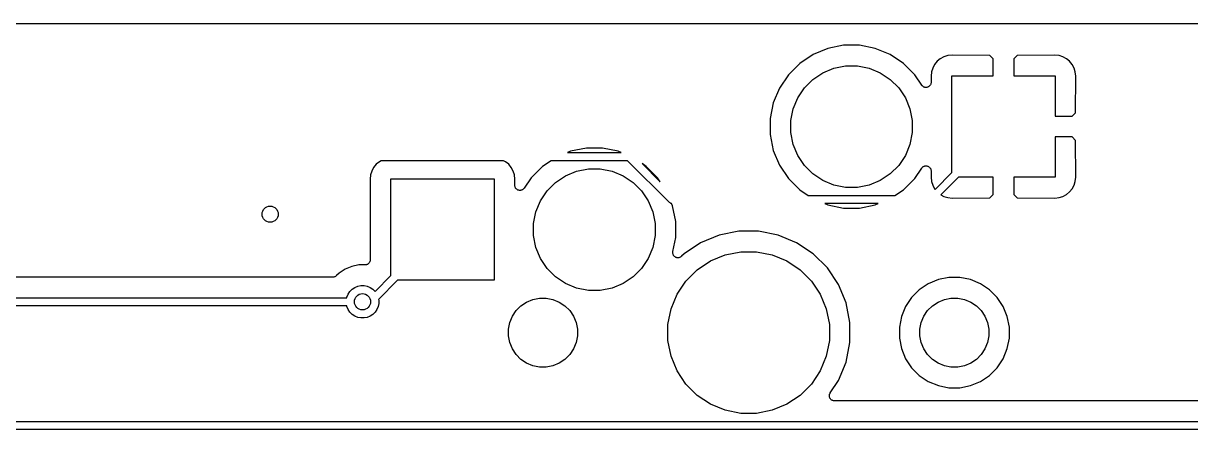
# Model space of a CAD drawing. Extents: x 2.15 to 10.02, y -5.18 to -1.32.
# Drawn here: x 6.487 to 7.622, y -1.715 to -1.32 of the extents above; entities that cross this region are included whole.
import ezdxf

# ---------------------------------------------------------------- set-up
doc = ezdxf.new("R2010")
doc.units = 0
doc.header["$MEASUREMENT"] = 0
doc.layers.add('BLACK', color=7, linetype='CONTINUOUS')

msp = doc.modelspace()

# ---------------------------------------------------------------- linework, layer by layer
at = {"layer": 'BLACK', "linetype": 'CONTINUOUS'}
for p, q in [((6.32664, -1.3202), (9.8151, -1.3202)), ((7.26926, -1.34446), (7.25488, -1.35041)), ((7.28454, -1.34142), (7.26926, -1.34446)), ((7.30011, -1.34142), (7.28454, -1.34142)), ((7.31538, -1.34446), (7.30011, -1.34142)), ((7.32977, -1.35041), (7.31538, -1.34446)), ((7.24193, -1.35907), (7.23092, -1.37008)), ((7.25488, -1.35041), (7.24193, -1.35907)), ((7.2751, -1.36369), (7.28651, -1.36142)), ((7.28651, -1.36142), (7.29814, -1.36142)), ((7.29814, -1.36142), (7.30955, -1.36369)), ((7.34272, -1.35907), (7.32977, -1.35041)), ((7.35373, -1.37008), (7.34272, -1.35907)), ((7.37305, -1.36009), (7.3712, -1.36357)), ((7.37555, -1.35705), (7.37305, -1.36009)), ((7.3786, -1.35455), (7.37555, -1.35705)), ((7.38207, -1.35269), (7.3786, -1.35455)), ((7.38584, -1.35155), (7.38207, -1.35269)), ((7.39, -1.35114), (7.38584, -1.35155)), ((7.42663, -1.35125), (7.39, -1.35114)), ((7.42996, -1.35458), (7.42663, -1.35125)), ((7.42996, -1.37126), (7.42996, -1.35458)), ((7.45329, -1.35125), (7.44996, -1.35458)), ((7.44996, -1.35458), (7.44996, -1.37126)), ((7.48992, -1.35114), (7.45329, -1.35125)), ((7.49408, -1.35155), (7.48992, -1.35114)), ((7.49785, -1.35269), (7.49408, -1.35155)), ((7.50132, -1.35455), (7.49785, -1.35269)), ((7.50437, -1.35705), (7.50132, -1.35455)), ((7.50687, -1.36009), (7.50437, -1.35705)), ((7.50872, -1.36357), (7.50687, -1.36009)), ((7.23092, -1.37008), (7.22227, -1.38303)), ((7.25468, -1.3746), (7.26435, -1.36814)), ((7.26435, -1.36814), (7.2751, -1.36369)), ((7.30955, -1.36369), (7.3203, -1.36814)), ((7.3203, -1.36814), (7.32997, -1.3746)), ((7.36051, -1.38022), (7.35373, -1.37008)), ((7.37005, -1.36734), (7.36964, -1.3715)), ((7.36964, -1.3715), (7.36966, -1.37743)), ((7.3712, -1.36357), (7.37005, -1.36734)), ((7.38976, -1.4651), (7.38976, -1.37126)), ((7.38976, -1.37126), (7.42996, -1.37126)), ((7.44996, -1.37126), (7.49016, -1.37126)), ((7.49016, -1.37126), (7.49016, -1.41047)), ((7.50987, -1.36734), (7.50872, -1.36357)), ((7.51028, -1.3715), (7.50987, -1.36734)), ((7.51016, -1.40714), (7.51028, -1.3715)), ((7.22227, -1.38303), (7.21631, -1.39741)), ((7.23999, -1.3925), (7.24645, -1.38283)), ((7.24645, -1.38283), (7.25468, -1.3746)), ((7.32997, -1.3746), (7.33819, -1.38283)), ((7.33819, -1.38283), (7.34466, -1.3925)), ((7.36085, -1.38064), (7.36051, -1.38022)), ((7.36051, -1.38022), (7.36051, -1.38022)), ((7.36051, -1.38022), (7.36051, -1.38022)), ((7.36112, -1.38097), (7.36085, -1.38064)), ((7.36113, -1.38098), (7.36112, -1.38097)), ((7.36112, -1.38097), (7.36112, -1.38097)), ((7.36155, -1.38132), (7.36113, -1.38098)), ((7.36188, -1.38159), (7.36155, -1.38132)), ((7.36188, -1.3816), (7.36188, -1.38159)), ((7.36188, -1.38159), (7.36188, -1.38159)), ((7.36233, -1.38184), (7.36188, -1.3816)), ((7.36274, -1.38206), (7.36233, -1.38184)), ((7.36322, -1.3822), (7.36274, -1.38206)), ((7.36274, -1.38206), (7.36274, -1.38206)), ((7.36274, -1.38206), (7.36274, -1.38206)), ((7.36367, -1.38234), (7.36322, -1.3822)), ((7.36415, -1.38239), (7.36367, -1.38234)), ((7.36367, -1.38234), (7.36367, -1.38234)), ((7.36367, -1.38234), (7.36367, -1.38234)), ((7.36464, -1.38244), (7.36415, -1.38239)), ((7.3651, -1.3824), (7.36464, -1.38244)), ((7.36464, -1.38244), (7.36464, -1.38244)), ((7.36464, -1.38244), (7.36464, -1.38244)), ((7.36561, -1.38235), (7.3651, -1.3824)), ((7.36562, -1.38235), (7.36561, -1.38235)), ((7.36561, -1.38235), (7.36561, -1.38235)), ((7.36603, -1.38223), (7.36562, -1.38235)), ((7.36655, -1.38207), (7.36603, -1.38223)), ((7.36696, -1.38185), (7.36655, -1.38207)), ((7.36655, -1.38207), (7.36655, -1.38207)), ((7.36655, -1.38207), (7.36655, -1.38207)), ((7.36741, -1.38162), (7.36696, -1.38185)), ((7.36782, -1.38128), (7.36741, -1.38162)), ((7.36741, -1.38162), (7.36741, -1.38162)), ((7.36741, -1.38162), (7.36741, -1.38162)), ((7.36817, -1.381), (7.36782, -1.38128)), ((7.3685, -1.38061), (7.36817, -1.381)), ((7.36817, -1.381), (7.36817, -1.381)), ((7.36817, -1.381), (7.36817, -1.381)), ((7.3688, -1.38026), (7.3685, -1.38061)), ((7.36903, -1.37983), (7.3688, -1.38025)), ((7.3688, -1.38025), (7.3688, -1.38025)), ((7.3688, -1.38025), (7.3688, -1.38026)), ((7.36926, -1.3794), (7.36903, -1.37983)), ((7.36942, -1.37889), (7.36926, -1.3794)), ((7.36926, -1.3794), (7.36926, -1.3794)), ((7.36926, -1.3794), (7.36926, -1.3794)), ((7.36956, -1.37847), (7.36942, -1.37889)), ((7.36961, -1.37797), (7.36956, -1.37847)), ((7.36956, -1.37847), (7.36956, -1.37847)), ((7.36956, -1.37847), (7.36956, -1.37847)), ((7.36966, -1.3775), (7.36961, -1.37797)), ((7.36966, -1.37743), (7.36966, -1.3775)), ((7.36966, -1.3775), (7.36966, -1.3775)), ((7.36966, -1.3775), (7.36966, -1.3775)), ((7.23554, -1.40325), (7.23999, -1.3925)), ((7.34466, -1.3925), (7.34911, -1.40325)), ((7.21631, -1.39741), (7.21327, -1.41269)), ((7.23327, -1.41466), (7.23554, -1.40325)), ((7.34911, -1.40325), (7.35138, -1.41466)), ((7.21327, -1.41269), (7.21327, -1.42826)), ((7.23327, -1.42629), (7.23327, -1.41466)), ((7.35138, -1.41466), (7.35138, -1.42629)), ((7.49016, -1.41047), (7.50684, -1.41047)), ((7.50684, -1.41047), (7.51016, -1.40714)), ((7.21327, -1.42826), (7.21631, -1.44353)), ((7.23554, -1.4377), (7.23327, -1.42629)), ((7.35138, -1.42629), (7.34911, -1.4377)), ((7.23999, -1.44845), (7.23554, -1.4377)), ((7.34911, -1.4377), (7.34466, -1.44845)), ((7.49016, -1.43047), (7.49016, -1.46969)), ((7.50684, -1.43047), (7.49016, -1.43047)), ((7.51016, -1.4338), (7.50684, -1.43047)), ((7.51028, -1.46945), (7.51016, -1.4338)), ((7.01926, -1.44446), (7.01633, -1.44567)), ((7.01633, -1.44567), (7.06831, -1.44567)), ((7.03454, -1.44142), (7.01926, -1.44446)), ((7.05011, -1.44142), (7.03454, -1.44142)), ((7.06538, -1.44446), (7.05011, -1.44142)), ((7.06831, -1.44567), (7.06538, -1.44446)), ((7.21631, -1.44353), (7.22227, -1.45792)), ((7.24645, -1.45812), (7.23999, -1.44845)), ((7.34466, -1.44845), (7.33819, -1.45812)), ((6.82592, -1.46357), (6.82478, -1.46734)), ((6.82778, -1.46009), (6.82592, -1.46357)), ((6.83028, -1.45705), (6.82778, -1.46009)), ((6.83332, -1.45455), (6.83028, -1.45705)), ((6.83521, -1.45354), (6.83332, -1.45455)), ((6.95416, -1.45354), (6.83521, -1.45354)), ((6.95605, -1.45455), (6.95416, -1.45354)), ((6.95909, -1.45705), (6.95605, -1.45455)), ((6.96159, -1.46009), (6.95909, -1.45705)), ((6.96345, -1.46357), (6.96159, -1.46009)), ((6.96459, -1.46734), (6.96345, -1.46357)), ((6.99193, -1.45907), (6.98092, -1.47008)), ((7.00019, -1.45354), (6.99193, -1.45907)), ((7.07471, -1.45354), (7.00019, -1.45354)), ((7.01435, -1.46814), (7.0251, -1.46369)), ((7.0251, -1.46369), (7.03651, -1.46142)), ((7.03651, -1.46142), (7.04814, -1.46142)), ((7.04814, -1.46142), (7.05955, -1.46369)), ((7.05955, -1.46369), (7.0703, -1.46814)), ((7.11515, -1.49399), (7.07471, -1.45354)), ((7.09272, -1.45907), (7.08865, -1.45635)), ((7.08865, -1.45635), (7.10645, -1.47415)), ((7.10373, -1.47008), (7.09272, -1.45907)), ((7.22227, -1.45792), (7.23092, -1.47087)), ((7.25468, -1.46634), (7.24645, -1.45812)), ((7.33819, -1.45812), (7.32997, -1.46634)), ((7.35373, -1.47087), (7.36051, -1.46073)), ((7.36051, -1.46073), (7.36054, -1.46067)), ((7.36054, -1.46067), (7.36055, -1.46067)), ((7.36055, -1.46067), (7.36086, -1.4603)), ((7.36055, -1.46067), (7.36055, -1.46067)), ((7.36086, -1.4603), (7.36117, -1.45992)), ((7.36117, -1.45992), (7.36117, -1.45992)), ((7.36117, -1.45992), (7.36118, -1.45992)), ((7.36118, -1.45992), (7.36156, -1.45961)), ((7.36156, -1.45961), (7.36194, -1.45931)), ((7.36194, -1.45931), (7.36236, -1.45909)), ((7.36194, -1.45931), (7.36194, -1.45931)), ((7.36194, -1.45931), (7.36194, -1.45931)), ((7.36236, -1.45909), (7.3628, -1.45886)), ((7.3628, -1.45886), (7.36325, -1.45873)), ((7.3628, -1.45886), (7.3628, -1.45886)), ((7.3628, -1.45886), (7.3628, -1.45886)), ((7.36325, -1.45873), (7.36374, -1.45859)), ((7.36374, -1.45859), (7.36421, -1.45855)), ((7.36374, -1.45859), (7.36374, -1.45859)), ((7.36374, -1.45859), (7.36374, -1.45859)), ((7.36421, -1.45855), (7.36471, -1.4585)), ((7.36471, -1.4585), (7.36471, -1.4585)), ((7.36471, -1.4585), (7.36471, -1.4585)), ((7.36471, -1.4585), (7.36518, -1.45855)), ((7.36518, -1.45855), (7.36568, -1.45861)), ((7.36568, -1.45861), (7.36568, -1.45861)), ((7.36568, -1.45861), (7.36568, -1.45861)), ((7.36568, -1.45861), (7.36617, -1.45876)), ((7.36617, -1.45876), (7.36661, -1.4589)), ((7.36661, -1.4589), (7.36661, -1.4589)), ((7.36661, -1.4589), (7.36661, -1.4589)), ((7.36661, -1.4589), (7.36707, -1.45915)), ((7.36707, -1.45915), (7.36747, -1.45937)), ((7.36747, -1.45937), (7.36747, -1.45937)), ((7.36747, -1.45937), (7.36747, -1.45937)), ((7.36747, -1.45937), (7.36784, -1.45968)), ((7.36784, -1.45968), (7.36822, -1.45999)), ((7.36822, -1.45999), (7.36822, -1.45999)), ((7.36822, -1.45999), (7.36822, -1.45999)), ((7.36822, -1.45999), (7.36851, -1.46035)), ((7.36851, -1.46035), (7.36883, -1.46075)), ((7.36883, -1.46075), (7.36884, -1.46075)), ((7.36884, -1.46075), (7.36884, -1.46075)), ((7.36884, -1.46075), (7.36904, -1.46113)), ((7.36904, -1.46113), (7.36929, -1.46161)), ((7.36929, -1.46161), (7.36929, -1.46161)), ((7.36929, -1.46161), (7.36929, -1.46161)), ((7.36929, -1.46161), (7.36943, -1.46208)), ((7.36943, -1.46208), (7.36957, -1.46255)), ((7.36957, -1.46255), (7.36957, -1.46255)), ((7.36957, -1.46255), (7.36957, -1.46255)), ((7.36957, -1.46255), (7.36961, -1.46298)), ((7.36961, -1.46298), (7.36966, -1.46352)), ((7.36966, -1.46352), (7.36964, -1.46945)), ((7.36966, -1.46352), (7.36966, -1.46352)), ((7.36966, -1.46352), (7.36966, -1.46352)), ((6.82478, -1.46734), (6.82437, -1.47151)), ((6.82437, -1.47151), (6.82437, -1.5498)), ((6.84449, -1.5651), (6.84449, -1.47126)), ((6.84449, -1.47126), (6.94488, -1.47126)), ((6.94488, -1.47126), (6.94488, -1.56969)), ((6.965, -1.47151), (6.96459, -1.46734)), ((6.965, -1.47741), (6.965, -1.47151)), ((6.98092, -1.47008), (6.97416, -1.48019)), ((6.99645, -1.48283), (7.00468, -1.4746)), ((7.00468, -1.4746), (7.01435, -1.46814)), ((7.0703, -1.46814), (7.07997, -1.4746)), ((7.07997, -1.4746), (7.08819, -1.48283)), ((7.10645, -1.47415), (7.10373, -1.47008)), ((7.23092, -1.47087), (7.24193, -1.48188)), ((7.26435, -1.47281), (7.25468, -1.46634)), ((7.2751, -1.47726), (7.26435, -1.47281)), ((7.3203, -1.47281), (7.30955, -1.47726)), ((7.32997, -1.46634), (7.3203, -1.47281)), ((7.34272, -1.48188), (7.35373, -1.47087)), ((7.36964, -1.46945), (7.37005, -1.47361)), ((7.37005, -1.47361), (7.3712, -1.47738)), ((7.37349, -1.48138), (7.38976, -1.4651)), ((7.39632, -1.46969), (7.37926, -1.48675)), ((7.42996, -1.46969), (7.39632, -1.46969)), ((7.42996, -1.48636), (7.42996, -1.46969)), ((7.49016, -1.46969), (7.44996, -1.46969)), ((7.44996, -1.46969), (7.44996, -1.48636)), ((7.50872, -1.47738), (7.50987, -1.47361)), ((7.50987, -1.47361), (7.51028, -1.46945)), ((6.96505, -1.47789), (6.965, -1.47741)), ((6.9651, -1.47837), (6.96505, -1.47789)), ((6.9651, -1.47838), (6.9651, -1.47837)), ((6.96524, -1.47884), (6.9651, -1.47838)), ((6.9651, -1.47838), (6.9651, -1.47838)), ((6.96538, -1.47931), (6.96524, -1.47884)), ((6.96538, -1.47932), (6.96538, -1.47931)), ((6.96538, -1.47931), (6.96538, -1.47931)), ((6.96561, -1.47975), (6.96538, -1.47932)), ((6.96583, -1.48017), (6.96561, -1.47975)), ((6.96584, -1.48017), (6.96583, -1.48017)), ((6.96584, -1.48018), (6.96584, -1.48017)), ((6.96615, -1.48056), (6.96584, -1.48018)), ((6.96645, -1.48093), (6.96615, -1.48056)), ((6.96683, -1.48125), (6.96645, -1.48093)), ((6.96645, -1.48093), (6.96645, -1.48093)), ((6.96645, -1.48093), (6.96645, -1.48093)), ((6.9672, -1.48155), (6.96683, -1.48125)), ((6.96721, -1.48156), (6.9672, -1.48155)), ((6.9672, -1.48155), (6.9672, -1.48155)), ((6.96763, -1.48179), (6.96721, -1.48156)), ((6.96805, -1.48202), (6.96763, -1.48179)), ((6.96806, -1.48202), (6.96805, -1.48202)), ((6.96807, -1.48202), (6.96806, -1.48202)), ((6.96854, -1.48217), (6.96807, -1.48202)), ((6.96898, -1.48231), (6.96854, -1.48217)), ((6.96899, -1.48231), (6.96898, -1.48231)), ((6.969, -1.48231), (6.96899, -1.48231)), ((6.96948, -1.48236), (6.969, -1.48231)), ((6.96995, -1.48241), (6.96948, -1.48236)), ((6.96996, -1.48241), (6.96995, -1.48241)), ((6.96997, -1.48241), (6.96996, -1.48241)), ((6.97045, -1.48237), (6.96997, -1.48241)), ((6.97093, -1.48233), (6.97045, -1.48237)), ((6.97094, -1.48232), (6.97093, -1.48232)), ((6.97093, -1.48232), (6.97093, -1.48233)), ((6.9714, -1.48219), (6.97094, -1.48232)), ((6.97186, -1.48205), (6.9714, -1.48219)), ((6.97187, -1.48205), (6.97186, -1.48205)), ((6.97188, -1.48205), (6.97187, -1.48205)), ((6.9723, -1.48182), (6.97188, -1.48205)), ((6.97273, -1.4816), (6.9723, -1.48182)), ((6.97274, -1.4816), (6.97273, -1.4816)), ((6.97273, -1.4816), (6.97273, -1.4816)), ((6.97311, -1.4813), (6.97274, -1.4816)), ((6.97349, -1.48099), (6.97311, -1.4813)), ((6.9735, -1.48099), (6.97349, -1.48099)), ((6.9738, -1.48063), (6.9735, -1.48098)), ((6.9735, -1.48098), (6.9735, -1.48099)), ((6.97412, -1.48025), (6.9738, -1.48063)), ((6.97413, -1.48024), (6.97412, -1.48025)), ((6.97416, -1.48019), (6.97413, -1.48024)), ((6.97413, -1.48024), (6.97413, -1.48024)), ((6.97413, -1.48024), (6.97413, -1.48024)), ((6.98999, -1.4925), (6.99645, -1.48283)), ((7.08819, -1.48283), (7.09466, -1.4925)), ((7.24193, -1.48188), (7.25019, -1.4874)), ((7.28651, -1.47953), (7.2751, -1.47726)), ((7.29814, -1.47953), (7.28651, -1.47953)), ((7.30955, -1.47726), (7.29814, -1.47953)), ((7.33445, -1.4874), (7.34272, -1.48188)), ((7.3712, -1.47738), (7.37305, -1.48085)), ((7.37305, -1.48085), (7.37349, -1.48138)), ((7.42663, -1.48969), (7.42996, -1.48636)), ((7.44996, -1.48636), (7.45329, -1.48969)), ((7.49785, -1.48825), (7.50132, -1.48639)), ((7.50132, -1.48639), (7.50437, -1.4839)), ((7.50437, -1.4839), (7.50687, -1.48085)), ((7.50687, -1.48085), (7.50872, -1.47738)), ((6.98554, -1.50325), (6.98999, -1.4925)), ((7.09466, -1.4925), (7.09911, -1.50325)), ((7.11527, -1.49414), (7.11515, -1.49399)), ((7.11587, -1.49463), (7.11527, -1.49414)), ((7.11656, -1.49499), (7.11587, -1.49463)), ((7.11706, -1.49514), (7.11656, -1.49499)), ((7.1173, -1.49522), (7.11706, -1.49514)), ((7.11738, -1.49523), (7.1173, -1.49522)), ((7.11744, -1.49523), (7.11738, -1.49523)), ((7.11834, -1.49741), (7.11744, -1.49523)), ((7.12138, -1.51269), (7.11834, -1.49741)), ((7.25019, -1.4874), (7.33445, -1.4874)), ((7.26633, -1.49528), (7.26926, -1.49649)), ((7.31831, -1.49528), (7.26633, -1.49528)), ((7.26926, -1.49649), (7.28454, -1.49953)), ((7.30011, -1.49953), (7.31538, -1.49649)), ((7.31538, -1.49649), (7.31831, -1.49528)), ((7.37926, -1.48675), (7.38207, -1.48825)), ((7.38207, -1.48825), (7.38584, -1.4894)), ((7.38584, -1.4894), (7.39, -1.48981)), ((7.39, -1.48981), (7.42663, -1.48969)), ((7.45329, -1.48969), (7.48992, -1.48981)), ((7.48992, -1.48981), (7.49408, -1.4894)), ((7.49408, -1.4894), (7.49785, -1.48825)), ((6.98327, -1.51466), (6.98554, -1.50325)), ((7.09911, -1.50325), (7.10138, -1.51466)), ((7.28454, -1.49953), (7.30011, -1.49953)), ((6.98327, -1.52629), (6.98327, -1.51466)), ((7.10138, -1.51466), (7.10138, -1.52629)), ((7.12138, -1.52826), (7.12138, -1.51269)), ((6.98554, -1.5377), (6.98327, -1.52629)), ((7.10138, -1.52629), (7.09911, -1.5377)), ((7.11867, -1.54188), (7.12138, -1.52826)), ((7.16359, -1.52576), (7.14567, -1.53318)), ((7.18262, -1.52197), (7.16359, -1.52576)), ((7.20202, -1.52197), (7.18262, -1.52197)), ((7.22105, -1.52576), (7.20202, -1.52197)), ((7.23898, -1.53318), (7.22105, -1.52576)), ((6.98999, -1.54845), (6.98554, -1.5377)), ((7.09911, -1.5377), (7.09466, -1.54845)), ((7.11857, -1.54283), (7.11862, -1.54235)), ((7.11857, -1.54284), (7.11857, -1.54283)), ((7.11857, -1.54285), (7.11857, -1.54284)), ((7.11862, -1.54333), (7.11857, -1.54285)), ((7.11862, -1.54235), (7.11867, -1.54188)), ((7.14567, -1.53318), (7.12953, -1.54396)), ((7.16943, -1.54499), (7.18459, -1.54197)), ((7.18459, -1.54197), (7.20005, -1.54197)), ((7.20005, -1.54197), (7.21522, -1.54499)), ((7.25511, -1.54396), (7.23898, -1.53318)), ((6.82079, -1.55457), (6.82034, -1.55471)), ((6.82124, -1.55444), (6.82079, -1.55457)), ((6.82126, -1.55443), (6.82124, -1.55444)), ((6.82127, -1.55443), (6.82126, -1.55443)), ((6.82169, -1.55421), (6.82127, -1.55443)), ((6.82211, -1.55399), (6.82169, -1.55421)), ((6.82212, -1.55398), (6.82211, -1.55399)), ((6.82213, -1.55397), (6.82212, -1.55398)), ((6.8225, -1.55367), (6.82213, -1.55397)), ((6.82287, -1.55338), (6.8225, -1.55367)), ((6.82288, -1.55336), (6.82287, -1.55338)), ((6.82289, -1.55335), (6.82288, -1.55336)), ((6.82319, -1.55299), (6.82289, -1.55335)), ((6.82349, -1.55263), (6.82319, -1.55299)), ((6.8235, -1.55261), (6.82349, -1.55263)), ((6.82351, -1.5526), (6.8235, -1.55261)), ((6.82374, -1.55218), (6.82351, -1.5526)), ((6.82396, -1.55177), (6.82374, -1.55218)), ((6.82397, -1.55176), (6.82396, -1.55177)), ((6.82398, -1.55174), (6.82397, -1.55176)), ((6.82412, -1.55129), (6.82398, -1.55174)), ((6.82426, -1.55084), (6.82412, -1.55129)), ((6.82427, -1.55081), (6.82426, -1.55083)), ((6.82426, -1.55083), (6.82426, -1.55084)), ((6.82431, -1.55034), (6.82427, -1.55081)), ((6.82437, -1.54987), (6.82431, -1.55034)), ((6.82437, -1.5498), (6.82437, -1.54984)), ((6.82437, -1.54984), (6.82437, -1.54984)), ((6.82437, -1.54984), (6.82437, -1.54984)), ((6.82437, -1.54984), (6.82437, -1.54987)), ((6.99645, -1.55812), (6.98999, -1.54845)), ((7.09466, -1.54845), (7.08819, -1.55812)), ((7.11867, -1.5438), (7.11862, -1.54333)), ((7.11867, -1.54381), (7.11867, -1.5438)), ((7.11867, -1.54382), (7.11867, -1.54381)), ((7.11881, -1.54428), (7.11867, -1.54382)), ((7.11894, -1.54474), (7.11881, -1.54428)), ((7.11895, -1.54475), (7.11894, -1.54474)), ((7.11918, -1.54518), (7.11895, -1.54475)), ((7.11895, -1.54475), (7.11895, -1.54475)), ((7.1194, -1.5456), (7.11918, -1.54518)), ((7.1194, -1.54561), (7.1194, -1.5456)), ((7.11941, -1.54561), (7.1194, -1.54561)), ((7.11971, -1.54598), (7.11941, -1.54561)), ((7.12001, -1.54636), (7.11971, -1.54598)), ((7.12002, -1.54637), (7.12001, -1.54636)), ((7.12039, -1.54667), (7.12002, -1.54637)), ((7.12002, -1.54637), (7.12002, -1.54637)), ((7.12076, -1.54699), (7.12039, -1.54667)), ((7.12077, -1.54699), (7.12076, -1.54699)), ((7.1212, -1.54723), (7.12077, -1.54699)), ((7.12077, -1.54699), (7.12077, -1.54699)), ((7.12162, -1.54745), (7.1212, -1.54723)), ((7.12163, -1.54746), (7.12162, -1.54745)), ((7.1221, -1.5476), (7.12163, -1.54746)), ((7.12163, -1.54746), (7.12163, -1.54746)), ((7.12255, -1.54775), (7.1221, -1.5476)), ((7.12256, -1.54775), (7.12255, -1.54775)), ((7.12305, -1.5478), (7.12256, -1.54775)), ((7.12256, -1.54775), (7.12256, -1.54775)), ((7.12352, -1.54785), (7.12305, -1.5478)), ((7.12353, -1.54785), (7.12352, -1.54785)), ((7.12401, -1.54781), (7.12353, -1.54785)), ((7.12353, -1.54785), (7.12353, -1.54785)), ((7.12449, -1.54777), (7.12401, -1.54781)), ((7.1245, -1.54776), (7.12449, -1.54777)), ((7.12451, -1.54776), (7.1245, -1.54776)), ((7.12497, -1.54763), (7.12451, -1.54776)), ((7.12543, -1.54749), (7.12497, -1.54763)), ((7.12544, -1.54749), (7.12543, -1.54749)), ((7.12587, -1.54726), (7.12544, -1.54749)), ((7.12544, -1.54749), (7.12544, -1.54749)), ((7.1263, -1.54704), (7.12587, -1.54726)), ((7.12631, -1.54704), (7.1263, -1.54704)), ((7.1263, -1.54704), (7.1263, -1.54704)), ((7.12668, -1.54674), (7.12631, -1.54704)), ((7.12706, -1.54644), (7.12668, -1.54674)), ((7.12707, -1.54643), (7.12706, -1.54644)), ((7.12711, -1.54639), (7.12707, -1.54643)), ((7.12707, -1.54643), (7.12707, -1.54643)), ((7.12707, -1.54643), (7.12707, -1.54643)), ((7.12953, -1.54396), (7.12711, -1.54639)), ((7.14228, -1.5595), (7.15514, -1.55091)), ((7.15514, -1.55091), (7.16943, -1.54499)), ((7.21522, -1.54499), (7.22951, -1.55091)), ((7.22951, -1.55091), (7.24236, -1.5595)), ((7.26883, -1.55768), (7.25511, -1.54396)), ((6.79096, -1.56581), (6.79055, -1.56602)), ((6.79098, -1.56579), (6.79096, -1.56581)), ((6.79101, -1.56578), (6.79098, -1.56579)), ((6.79136, -1.56549), (6.79101, -1.56578)), ((6.79173, -1.5652), (6.79136, -1.56549)), ((6.79176, -1.56516), (6.79173, -1.5652)), ((6.79178, -1.56515), (6.79176, -1.56516)), ((6.79176, -1.56516), (6.79176, -1.56516)), ((6.79176, -1.56516), (6.79176, -1.56516)), ((6.79414, -1.56278), (6.79178, -1.56515)), ((6.8, -1.55887), (6.79414, -1.56278)), ((6.8065, -1.55618), (6.8, -1.55887)), ((6.81341, -1.5548), (6.8065, -1.55618)), ((6.81937, -1.5548), (6.81341, -1.5548)), ((6.81984, -1.55476), (6.81937, -1.5548)), ((6.8203, -1.55471), (6.81984, -1.55476)), ((6.82032, -1.55471), (6.8203, -1.55471)), ((6.82034, -1.55471), (6.82032, -1.55471)), ((6.82912, -1.58047), (6.84449, -1.5651)), ((7.00468, -1.56634), (6.99645, -1.55812)), ((7.08819, -1.55812), (7.07997, -1.56634)), ((7.13135, -1.57043), (7.14228, -1.5595)), ((7.24236, -1.5595), (7.2533, -1.57043)), ((7.27961, -1.57382), (7.26883, -1.55768)), ((6.78824, -1.56661), (6.36288, -1.56661)), ((6.7887, -1.56657), (6.78824, -1.56661)), ((6.78916, -1.56653), (6.7887, -1.56657)), ((6.78918, -1.56652), (6.78916, -1.56653)), ((6.78921, -1.56652), (6.78918, -1.56652)), ((6.78965, -1.56639), (6.78921, -1.56652)), ((6.7901, -1.56626), (6.78965, -1.56639)), ((6.79012, -1.56624), (6.7901, -1.56626)), ((6.79015, -1.56624), (6.79012, -1.56624)), ((6.79055, -1.56602), (6.79015, -1.56624)), ((6.80689, -1.57832), (6.80947, -1.5766)), ((6.80947, -1.5766), (6.81234, -1.57541)), ((6.81234, -1.57541), (6.81538, -1.5748)), ((6.81538, -1.5748), (6.81848, -1.5748)), ((6.81848, -1.5748), (6.82152, -1.57541)), ((6.82152, -1.57541), (6.82439, -1.5766)), ((6.82439, -1.5766), (6.82697, -1.57832)), ((6.85104, -1.56969), (6.83252, -1.58821)), ((6.94488, -1.56969), (6.85104, -1.56969)), ((7.01435, -1.57281), (7.00468, -1.56634)), ((7.0251, -1.57726), (7.01435, -1.57281)), ((7.03651, -1.57953), (7.0251, -1.57726)), ((7.05955, -1.57726), (7.04814, -1.57953)), ((7.0703, -1.57281), (7.05955, -1.57726)), ((7.07997, -1.56634), (7.0703, -1.57281)), ((7.12276, -1.58329), (7.13135, -1.57043)), ((7.2533, -1.57043), (7.26189, -1.58329)), ((7.28704, -1.59174), (7.27961, -1.57382)), ((7.36698, -1.57306), (7.35822, -1.57892)), ((7.37672, -1.56903), (7.36698, -1.57306)), ((7.38705, -1.56697), (7.37672, -1.56903)), ((7.39759, -1.56697), (7.38705, -1.56697)), ((7.40793, -1.56903), (7.39759, -1.56697)), ((7.41766, -1.57306), (7.40793, -1.56903)), ((7.42643, -1.57892), (7.41766, -1.57306)), ((5.23759, -1.58661), (6.80166, -1.58661)), ((6.80166, -1.58661), (6.80179, -1.58596)), ((6.80179, -1.58596), (6.80297, -1.58309)), ((6.80297, -1.58309), (6.8047, -1.58051)), ((6.8047, -1.58051), (6.80689, -1.57832)), ((6.82697, -1.57832), (6.82912, -1.58047)), ((6.83252, -1.58821), (6.83268, -1.589)), ((6.97645, -1.59079), (6.98255, -1.58826)), ((6.98255, -1.58826), (6.98902, -1.58697)), ((6.98902, -1.58697), (6.99562, -1.58697)), ((6.99562, -1.58697), (7.00209, -1.58826)), ((7.00209, -1.58826), (7.00819, -1.59079)), ((7.04814, -1.57953), (7.03651, -1.57953)), ((7.11684, -1.59757), (7.12276, -1.58329)), ((7.26189, -1.58329), (7.26781, -1.59757)), ((7.35077, -1.58637), (7.34491, -1.59513)), ((7.35822, -1.57892), (7.35077, -1.58637)), ((7.37645, -1.59079), (7.38255, -1.58826)), ((7.38255, -1.58826), (7.38902, -1.58697)), ((7.38902, -1.58697), (7.39562, -1.58697)), ((7.39562, -1.58697), (7.40209, -1.58826)), ((7.40209, -1.58826), (7.40819, -1.59079)), ((7.43388, -1.58637), (7.42643, -1.57892)), ((7.43973, -1.59513), (7.43388, -1.58637)), ((6.80166, -1.59449), (5.23903, -1.59449)), ((6.80179, -1.59514), (6.80166, -1.59449)), ((6.80297, -1.59801), (6.80179, -1.59514)), ((6.8047, -1.60059), (6.80297, -1.59801)), ((6.83088, -1.59801), (6.82916, -1.60059)), ((6.83207, -1.59514), (6.83088, -1.59801)), ((6.83268, -1.5921), (6.83207, -1.59514)), ((6.83268, -1.589), (6.83268, -1.5921)), ((6.96264, -1.6046), (6.9663, -1.59912)), ((6.9663, -1.59912), (6.97097, -1.59445)), ((6.97097, -1.59445), (6.97645, -1.59079)), ((7.00819, -1.59079), (7.01368, -1.59445)), ((7.01368, -1.59445), (7.01834, -1.59912)), ((7.01834, -1.59912), (7.02201, -1.6046)), ((7.11382, -1.61274), (7.11684, -1.59757)), ((7.26781, -1.59757), (7.27082, -1.61274)), ((7.29082, -1.61077), (7.28704, -1.59174)), ((7.34491, -1.59513), (7.34088, -1.60487)), ((7.36264, -1.6046), (7.3663, -1.59912)), ((7.3663, -1.59912), (7.37097, -1.59445)), ((7.37097, -1.59445), (7.37645, -1.59079)), ((7.40819, -1.59079), (7.41368, -1.59445)), ((7.41368, -1.59445), (7.41834, -1.59912)), ((7.41834, -1.59912), (7.42201, -1.6046)), ((7.44377, -1.60487), (7.43973, -1.59513)), ((6.80689, -1.60278), (6.8047, -1.60059)), ((6.80947, -1.60451), (6.80689, -1.60278)), ((6.81234, -1.60569), (6.80947, -1.60451)), ((6.81538, -1.6063), (6.81234, -1.60569)), ((6.81848, -1.6063), (6.81538, -1.6063)), ((6.82152, -1.60569), (6.81848, -1.6063)), ((6.82439, -1.60451), (6.82152, -1.60569)), ((6.82697, -1.60278), (6.82439, -1.60451)), ((6.82916, -1.60059), (6.82697, -1.60278)), ((6.95882, -1.61717), (6.96011, -1.6107)), ((6.96011, -1.6107), (6.96264, -1.6046)), ((7.02201, -1.6046), (7.02454, -1.6107)), ((7.02454, -1.6107), (7.02582, -1.61717)), ((7.29082, -1.63017), (7.29082, -1.61077)), ((7.34088, -1.60487), (7.33882, -1.6152)), ((7.35882, -1.61717), (7.36011, -1.6107)), ((7.36011, -1.6107), (7.36264, -1.6046)), ((7.42201, -1.6046), (7.42454, -1.6107)), ((7.42454, -1.6107), (7.42582, -1.61717)), ((7.44582, -1.6152), (7.44377, -1.60487)), ((6.95882, -1.62377), (6.95882, -1.61717)), ((7.02582, -1.61717), (7.02582, -1.62377)), ((7.11382, -1.6282), (7.11382, -1.61274)), ((7.27082, -1.61274), (7.27082, -1.6282)), ((7.33882, -1.6152), (7.33882, -1.62574)), ((7.35882, -1.62377), (7.35882, -1.61717)), ((7.42582, -1.61717), (7.42582, -1.62377)), ((7.44582, -1.62574), (7.44582, -1.6152)), ((6.96011, -1.63024), (6.95882, -1.62377)), ((6.96264, -1.63634), (6.96011, -1.63024)), ((7.02454, -1.63024), (7.02201, -1.63634)), ((7.02582, -1.62377), (7.02454, -1.63024)), ((7.11684, -1.64337), (7.11382, -1.6282)), ((7.27082, -1.6282), (7.26781, -1.64337)), ((7.28704, -1.6492), (7.29082, -1.63017)), ((7.33882, -1.62574), (7.34088, -1.63608)), ((7.36011, -1.63024), (7.35882, -1.62377)), ((7.36264, -1.63634), (7.36011, -1.63024)), ((7.42454, -1.63024), (7.42201, -1.63634)), ((7.42582, -1.62377), (7.42454, -1.63024)), ((7.44377, -1.63608), (7.44582, -1.62574)), ((6.9663, -1.64183), (6.96264, -1.63634)), ((6.97097, -1.64649), (6.9663, -1.64183)), ((7.01834, -1.64183), (7.01368, -1.64649)), ((7.02201, -1.63634), (7.01834, -1.64183)), ((7.12276, -1.65766), (7.11684, -1.64337)), ((7.26781, -1.64337), (7.26189, -1.65766)), ((7.34088, -1.63608), (7.34491, -1.64581)), ((7.3663, -1.64183), (7.36264, -1.63634)), ((7.37097, -1.64649), (7.3663, -1.64183)), ((7.41834, -1.64183), (7.41368, -1.64649)), ((7.42201, -1.63634), (7.41834, -1.64183)), ((7.43973, -1.64581), (7.44377, -1.63608)), ((6.97645, -1.65016), (6.97097, -1.64649)), ((6.98255, -1.65269), (6.97645, -1.65016)), ((6.98902, -1.65397), (6.98255, -1.65269)), ((6.99562, -1.65397), (6.98902, -1.65397)), ((7.00209, -1.65269), (6.99562, -1.65397)), ((7.00819, -1.65016), (7.00209, -1.65269)), ((7.01368, -1.64649), (7.00819, -1.65016)), ((7.27961, -1.66713), (7.28704, -1.6492)), ((7.34491, -1.64581), (7.35077, -1.65458)), ((7.35077, -1.65458), (7.35822, -1.66203)), ((7.37645, -1.65016), (7.37097, -1.64649)), ((7.38255, -1.65269), (7.37645, -1.65016)), ((7.38902, -1.65397), (7.38255, -1.65269)), ((7.39562, -1.65397), (7.38902, -1.65397)), ((7.40209, -1.65269), (7.39562, -1.65397)), ((7.40819, -1.65016), (7.40209, -1.65269)), ((7.41368, -1.64649), (7.40819, -1.65016)), ((7.42643, -1.66203), (7.43388, -1.65458)), ((7.43388, -1.65458), (7.43973, -1.64581)), ((7.13135, -1.67051), (7.12276, -1.65766)), ((7.26189, -1.65766), (7.2533, -1.67051)), ((7.27164, -1.67907), (7.27961, -1.66713)), ((7.35822, -1.66203), (7.36698, -1.66788)), ((7.36698, -1.66788), (7.37672, -1.67192)), ((7.40793, -1.67192), (7.41766, -1.66788)), ((7.41766, -1.66788), (7.42643, -1.66203)), ((7.14228, -1.68145), (7.13135, -1.67051)), ((7.2533, -1.67051), (7.24236, -1.68145)), ((7.27141, -1.67949), (7.27164, -1.67907)), ((7.37672, -1.67192), (7.38705, -1.67397)), ((7.38705, -1.67397), (7.39759, -1.67397)), ((7.39759, -1.67397), (7.40793, -1.67192)), ((7.15514, -1.69004), (7.14228, -1.68145)), ((7.16943, -1.69596), (7.15514, -1.69004)), ((7.22951, -1.69004), (7.21522, -1.69596)), ((7.24236, -1.68145), (7.22951, -1.69004)), ((7.27079, -1.68181), (7.27084, -1.68134)), ((7.27079, -1.68182), (7.27079, -1.68181)), ((7.27079, -1.68183), (7.27079, -1.68182)), ((7.27084, -1.68231), (7.27079, -1.68183)), ((7.27084, -1.68134), (7.27089, -1.68086)), ((7.27088, -1.68278), (7.27084, -1.68231)), ((7.27088, -1.68279), (7.27088, -1.68278)), ((7.27089, -1.6828), (7.27088, -1.68279)), ((7.27089, -1.68084), (7.27104, -1.68038)), ((7.27089, -1.68085), (7.27089, -1.68084)), ((7.27089, -1.68086), (7.27089, -1.68085)), ((7.27102, -1.68326), (7.27089, -1.6828)), ((7.27116, -1.68372), (7.27102, -1.68326)), ((7.27104, -1.68038), (7.27117, -1.67993)), ((7.27116, -1.68373), (7.27116, -1.68372)), ((7.27116, -1.68374), (7.27116, -1.68373)), ((7.27139, -1.68416), (7.27116, -1.68374)), ((7.27117, -1.67993), (7.27118, -1.67992)), ((7.27118, -1.67991), (7.27141, -1.67949)), ((7.27118, -1.67992), (7.27118, -1.67991)), ((7.27161, -1.68458), (7.27139, -1.68416)), ((7.27162, -1.68459), (7.27161, -1.68458)), ((7.27162, -1.6846), (7.27162, -1.68459)), ((7.27192, -1.68497), (7.27162, -1.6846)), ((7.27222, -1.68534), (7.27192, -1.68497)), ((7.27223, -1.68535), (7.27222, -1.68534)), ((7.27224, -1.68536), (7.27223, -1.68535)), ((7.2726, -1.68566), (7.27224, -1.68536)), ((7.27297, -1.68597), (7.2726, -1.68566)), ((7.27298, -1.68598), (7.27297, -1.68597)), ((7.27299, -1.68598), (7.27298, -1.68598)), ((7.2734, -1.68621), (7.27299, -1.68598)), ((7.27382, -1.68644), (7.2734, -1.68621)), ((7.27383, -1.68645), (7.27382, -1.68644)), ((7.27384, -1.68645), (7.27383, -1.68645)), ((7.27429, -1.68659), (7.27384, -1.68645)), ((7.27475, -1.68674), (7.27429, -1.68659)), ((7.27476, -1.68674), (7.27475, -1.68674)), ((7.27477, -1.68674), (7.27476, -1.68674)), ((7.27524, -1.68679), (7.27477, -1.68674)), ((7.27572, -1.68685), (7.27524, -1.68679)), ((7.27574, -1.68685), (7.27572, -1.68685)), ((7.27575, -1.68685), (7.27574, -1.68685)), ((7.27574, -1.68685), (7.27574, -1.68685)), ((7.27579, -1.68685), (7.27575, -1.68685)), ((7.80561, -1.68685), (7.27579, -1.68685)), ((7.18459, -1.69897), (7.16943, -1.69596)), ((7.20005, -1.69897), (7.18459, -1.69897)), ((7.21522, -1.69596), (7.20005, -1.69897)), ((5.31736, -1.70685), (7.82049, -1.70685)), ((7.82146, -1.71472), (5.3188, -1.71472))]:
    msp.add_line(p, q, dxfattribs=at)
at = {"layer": 'BLACK'}
for centre in [(6.72717, -1.50551), (6.81693, -1.59055)]:
    msp.add_circle(centre, 0.00787, dxfattribs=at)

doc.saveas('drawing.dxf')
